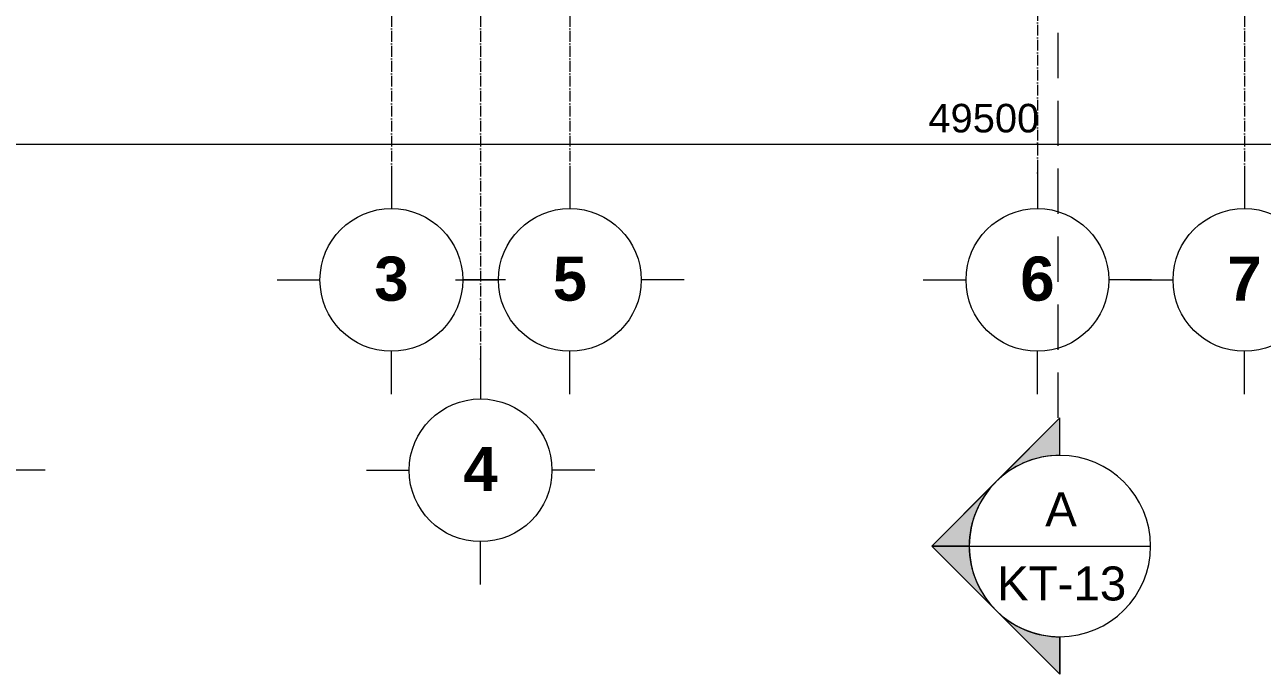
# Model space of a CAD drawing. Header units: millimetres. Extents: x -20144 to 122974, y -38328 to 48263.
# Drawn here: x 79686 to 97021, y -11426 to -2325 of the extents above; entities that cross this region are included whole.
import ezdxf

# ---------------------------------------------------------------- set-up
doc = ezdxf.new("R2010")
doc.units = ezdxf.units.MM
doc.linetypes.add('Grid Line', pattern=[4.2, 3, -0.6, 0, -0.6])
doc.linetypes.add('HIDDEN2', pattern=[4.7625, 3.175, -1.5875])
for name, color, linetype, lineweight in [('DIM', 1, 'Continuous', 5), ('G-ANNO-SYMB', 111, 'Continuous', 5), ('KH', 6, 'Continuous', 5), ('KI-HIEU-1', 151, 'Continuous', 9), ('TRUC', 225, 'Continuous', 5)]:
    doc.layers.add(name, color=color, linetype=linetype, lineweight=lineweight)
doc.styles.add('Arial', font='arial_0.ttf', dxfattribs={"height": 200})
doc.styles.add('Arial_B', font='arialbd_0.ttf', dxfattribs={"height": 619.047619})
doc.styles.add('TA1', font='arial_0.ttf')
doc.dimstyles.new('D_200_KTx2', dxfattribs={"dimtxt": 400, "dimasz": 300, "dimexe": 300, "dimexo": 300, "dimgap": 160, "dimtad": 1, "dimdec": 0, "dimzin": 9, "dimtxsty": 'TA1', "dimblk": 'ARCHTICK', "dimcen": 1, "dimdle": 300, "dimclrd": 256, "dimclre": 256, "dimclrt": 7, "dimadec": 0, "dimazin": 0, "dimtfac": 1, "dimtdec": 0, "dimtix": 1, "dimtmove": 1, "dimatfit": 3, "dimldrblk": 'ARCHTICK', "dimfxl": 0, "dimtolj": 1, "dimtzin": 0, "dimlwd": -1, "dimlwe": -1, "dimarcsym": 0})

# ---------------------------------------------------------------- blocks, each defined once
blk = doc.blocks.new('_ArchTick')
at = {"color": 0, "const_width": 0.15}
blk.add_lwpolyline([(-0.5, -0.5), (0.5, 0.5)], dxfattribs=at)
blk = doc.blocks.new('*D694')
at = {"layer": 'Defpoints', "color": 0, "transparency": 16777216}
for p in [(68371, -3576), (117871, -3576), (117871, -4000)]:
    blk.add_point(p, dxfattribs=at)
at = {"layer": 'DIM', "transparency": 16777216}
for p, q in [((68371, -3876), (68371, -4300)), ((117871, -3876), (117871, -4300)), ((68071, -4000), (118171, -4000))]:
    blk.add_line(p, q, dxfattribs=at)
at = {"layer": 'DIM', "transparency": 16777216, "xscale": 300, "yscale": 300, "zscale": 300, "rotation": 180}
blk.add_blockref('_ArchTick', (68371, -4000), dxfattribs=at)
at = {"layer": 'DIM', "transparency": 16777216, "xscale": 300, "yscale": 300, "zscale": 300}
blk.add_blockref('_ArchTick', (117871, -4000), dxfattribs=at)
at = {"layer": 'DIM', "color": 7, "transparency": 16777216, "insert": (93121, -3636), "char_height": 400, "attachment_point": 5, "style": 'TA1'}
blk.add_mtext('\\A1;49500', dxfattribs=at)
blk = doc.blocks.new('Grid - FamilyAL-KH TRUC-550400-MẶT BẰNG HẦM 2')
at = {"layer": 'KH'}
for p, q in [((0, 7), (0, 4)), ((-8, -1), (-5, -1)), ((8, -1), (5, -1)), ((0, -9), (0, -6))]:
    blk.add_line(p, q, dxfattribs=at)
blk.add_circle((0, -1), 5, dxfattribs=at)
blk = doc.blocks.new('Section - Section Head - Filled-317961-MẶT BẰNG TẦNG 1')
at = {"layer": 'G-ANNO-SYMB'}
h = blk.add_hatch(color=256, dxfattribs=at)
edge = h.paths.add_edge_path(flags=0)
edge.add_line((-10.84, 4.49), (-6.35, 8.98))
edge.add_line((-6.35, 8.98), (-6.35, 6.35))
edge.add_arc((-6.35, 0), 6.35, 90, 135)
h = blk.add_hatch(color=256, dxfattribs=at)
edge = h.paths.add_edge_path(flags=0)
edge.add_arc((-6.35, 0), 6.35, 45, 90)
edge.add_line((-6.35, 6.35), (-6.35, 8.98))
edge.add_line((-6.35, 8.98), (-1.86, 4.49))
h = blk.add_hatch(color=256, dxfattribs=at)
edge = h.paths.add_edge_path(flags=0)
edge.add_arc((-6.35, 0), 6.358, 137.9216, 180)
edge.add_line((-12.708, 0), (-15.33, 0))
edge.add_line((-15.33, 0), (-11.069, 4.261))
h = blk.add_hatch(color=256, dxfattribs=at)
edge = h.paths.add_edge_path(flags=0)
edge.add_line((-1.631, 4.261), (2.63, 0))
edge.add_line((2.63, 0), (0.008, 0))
edge.add_arc((-6.35, 0), 6.358, 0, 42.0784)
for p, q in [((-6.35, 8.98), (-15.33, 0)), ((-6.35, 8.98), (-10.84, 4.49)), ((-6.35, 8.98), (2.63, 0)), ((-6.35, 6.35), (-6.35, 8.98)), ((-1.86, 4.49), (-6.35, 8.98)), ((-6.35, 8.98), (-6.35, 6.35)), ((-11.069, 4.261), (-15.33, 0)), ((2.63, 0), (-1.631, 4.261)), ((-15.33, 0), (-12.708, 0)), ((0.008, 0), (2.63, 0)), ((-12.7, 0), (-15.33, 0)), ((0, 0), (2.63, 0))]:
    blk.add_line(p, q, dxfattribs=at)
for radius, start, end in [(6.35, 360, 180), (6.35, 90, 135), (6.35, 45, 90), (6.358, 137.9216, 180), (6.358, 0, 42.0784), (6.35, 180, 360)]:
    blk.add_arc((-6.35, 0), radius, start, end, dxfattribs=at)

msp = doc.modelspace()

# ---------------------------------------------------------------- linework, layer by layer
at = {"layer": 'G-ANNO-SYMB'}
msp.add_line((92916.5, -9629.6), (95456.5, -9629.6), dxfattribs=at)
at = {"layer": 'KI-HIEU-1', "linetype": 'HIDDEN2', "ltscale": 200}
msp.add_line((94161.5, -7833.5, 0), (94161.5, 45196.8, 0), dxfattribs=at)
at = {"layer": 'TRUC', "linetype": 'Grid Line', "ltscale": 50}
for p, q in [((84821.5, 43599.9), (84821.5, -4500.1)), ((86071.5, 43599.9), (86071.5, -7167.6)), ((87321.5, 43599.9), (87321.5, -4500.1)), ((96771.5, 43599.9), (96771.5, -4500.1)), ((93871.5, 34649.9), (93871.5, -4500.1))]:
    msp.add_line(p, q, dxfattribs=at)

# ---------------------------------------------------------------- block references
at = {"lineweight": 5, "xscale": 199.9999999999999, "yscale": 199.9999999999999, "zscale": 199.9999999999999, "rotation": 180}
for p in [(84821.5, -6100.1), (87321.5, -6100.1), (93871.5, -6100.1), (96771.5, -6100.1), (78371.5, -8767.6), (86071.5, -8767.6)]:
    msp.add_blockref('Grid - FamilyAL-KH TRUC-550400-MẶT BẰNG HẦM 2', p, dxfattribs=at)
at = {"layer": 'G-ANNO-SYMB', "xscale": 199.9999999999999, "yscale": 199.9999999999999, "zscale": 199.9999999999999, "rotation": 90}
msp.add_blockref('Section - Section Head - Filled-317961-MẶT BẰNG TẦNG 1', (94186.5, -8359.6), dxfattribs=at)

# ---------------------------------------------------------------- texts
at = {"layer": 'G-ANNO-SYMB', "attachment_point": 2, "line_spacing_factor": 0.941778, "style": 'Arial'}
for s, insert, char_height, width in [('A', (94202.8, -8876.3), 476.2, 443.133), ('KT-13', (94210.8, -9915.4), 476.25, 2240.682)]:
    msp.add_mtext(s, dxfattribs=dict(at, insert=insert, char_height=char_height, width=width))
at = {"layer": 'KH', "char_height": 619.048, "width": 558.244, "attachment_point": 2, "line_spacing_factor": 0.941778, "style": 'Arial_B'}
for s, insert in [('\\fArial|b1|i0|c0|p34|;3', (84821.7, -5572.2)), ('\\fArial|b1|i0|c0|p34|;5', (87321.7, -5572.2)), ('\\fArial|b1|i0|c0|p34|;6', (93871.7, -5572.2)), ('\\fArial|b1|i0|c0|p34|;7', (96771.7, -5572.2)), ('\\fArial|b1|i0|c0|p34|;4', (86071.7, -8239.8))]:
    msp.add_mtext(s, dxfattribs=dict(at, insert=insert))

# ---------------------------------------------------------------- dimensions: what is measured, and where the dimension line sits
at = {"layer": 'DIM'}
dim = msp.add_linear_dim(base=(117871.5, -4000.1), p1=(68371.5, -3575.8), p2=(117871.5, -3575.8), dimstyle='D_200_KTx2', dxfattribs=at)
dim.commit()
dim.dimension.update_dxf_attribs({"geometry": '*D694', "text_midpoint": (93121.5, -3635.8)})

doc.saveas('drawing.dxf')
